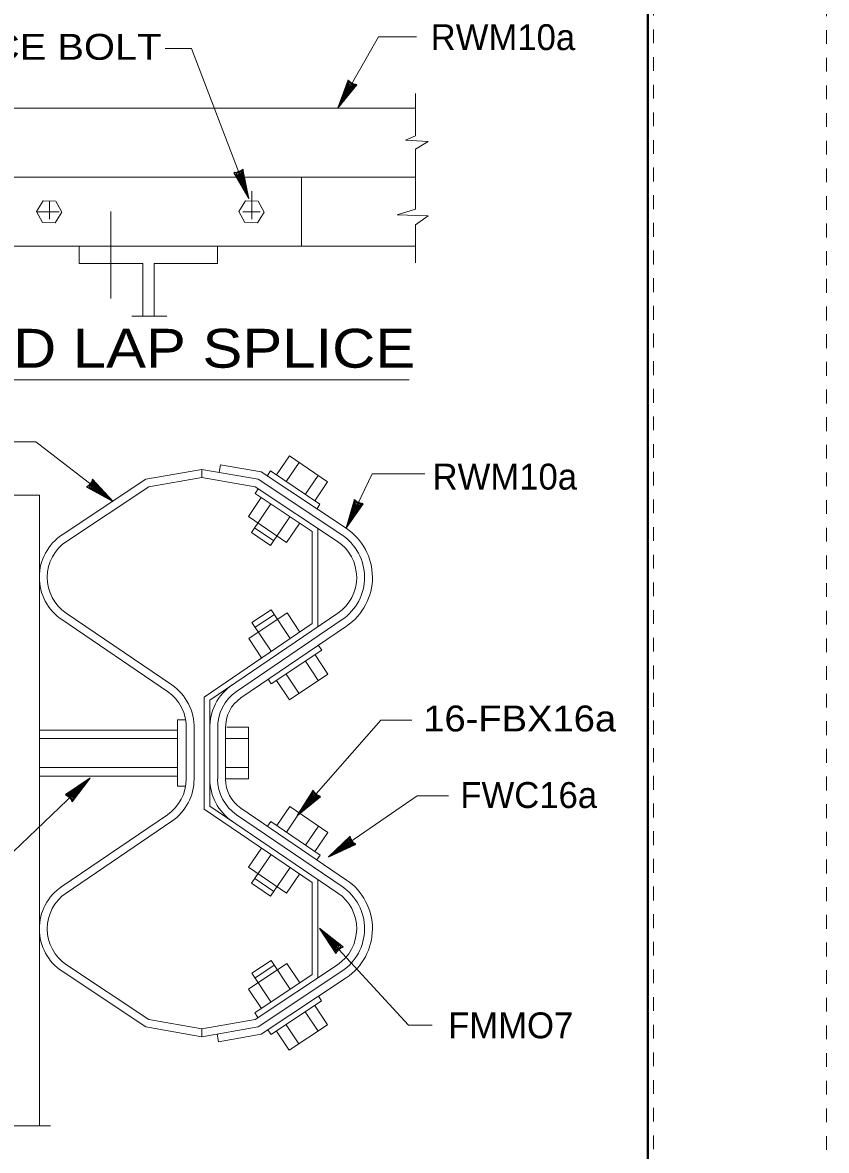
# Model space of a CAD drawing. Extents: x 1370 to 1387, y -905.5 to -882.8.
# Drawn here: x 1381.19 to 1387, y -899.1 to -890.95 of the extents above; entities that cross this region are included whole.
import ezdxf

# ---------------------------------------------------------------- set-up
doc = ezdxf.new("R2010")
doc.units = 0
doc.header["$LTSCALE"] = 0.075
doc.linetypes.add('DOTTED', pattern=[1.5, 0.3, -1.2])
for name, color, linetype, lineweight in [('1', 7, 'Continuous', 13), ('2', 7, 'Continuous', 13), ('3', 7, 'Continuous', 13), ('4', 7, 'Continuous', 13), ('5', 7, 'Continuous', 13), ('6', 7, 'Continuous', 13), ('61', 7, 'DOTTED', 13), ('62', 7, 'DOTTED', 13), ('63', 7, 'Continuous', 40)]:
    doc.layers.add(name, color=color, linetype=linetype, lineweight=lineweight)
doc.layers.add('8', color=7, linetype='Continuous')

msp = doc.modelspace()

# ---------------------------------------------------------------- linework, layer by layer
at = {"layer": '1'}
msp.add_line((1380.90467, -898.92483), (1381.38767, -898.92483), dxfattribs=at)
for points in [[(1384.028, -891.76483), (1383.955, -891.79708), (1384.11842, -891.80508), (1384.028, -891.8615)], [(1384.028, -892.29625), (1383.89475, -892.3365), (1384.11842, -892.3445), (1384.028, -892.40892)]]:
    msp.add_lwpolyline(points, dxfattribs=at)
at = {"layer": '2'}
for p, q in [((1378.53875, -891.56358), (1384.028, -891.56358)), ((1378.53875, -892.06358), (1384.028, -892.06358)), ((1383.20308, -892.56358), (1383.20308, -892.06358)), ((1378.53875, -892.56358), (1384.028, -892.56358)), ((1381.59633, -892.68858), (1381.59633, -892.563)), ((1382.59633, -892.68858), (1382.59633, -892.563)), ((1381.59633, -892.68858), (1382.05467, -892.68858)), ((1382.05467, -893.06908), (1382.05467, -892.68858)), ((1382.138, -893.06908), (1382.138, -892.68858)), ((1382.138, -892.68858), (1382.59633, -892.68858)), ((1382.48342, -894.17783), (1382.07642, -894.24917)), ((1382.48342, -894.17783), (1382.89042, -894.24917)), ((1382.48342, -894.23517), (1382.48342, -894.17783)), ((1382.60775, -894.19967), (1382.6175, -894.14342)), ((1382.6175, -894.14342), (1382.91158, -894.195)), ((1383.18592, -894.12725), (1383.09217, -894.265)), ((1381.47242, -894.65083), (1382.07642, -894.24917)), ((1382.48342, -894.23517), (1382.09842, -894.30283)), ((1382.48342, -894.23517), (1382.86842, -894.30283)), ((1383.49442, -894.65083), (1382.89042, -894.24917)), ((1383.52575, -894.60317), (1382.91158, -894.195)), ((1382.95658, -894.22208), (1382.98008, -894.18758)), ((1383.33683, -894.43025), (1382.98008, -894.18758)), ((1383.32367, -894.221), (1383.23, -894.35867)), ((1381.50375, -894.69817), (1382.09842, -894.30283)), ((1382.86758, -894.35225), (1382.89083, -894.31808)), ((1383.46308, -894.69817), (1382.86842, -894.30283)), ((1383.39258, -894.26783), (1383.29892, -894.40567)), ((1381.30742, -894.36517), (1380.10917, -894.36517)), ((1381.30742, -894.36517), (1381.30742, -898.92483)), ((1382.819, -894.51825), (1382.91275, -894.3805)), ((1382.84108, -894.63408), (1382.98167, -894.42742)), ((1383.2805, -894.62683), (1382.86758, -894.35225)), ((1383.31333, -894.46475), (1383.33683, -894.43025)), ((1383.09467, -894.70575), (1382.819, -894.51825)), ((1382.97883, -894.72783), (1383.11942, -894.52117)), ((1383.09467, -894.70575), (1383.18842, -894.568)), ((1382.97883, -894.72783), (1382.84108, -894.63408)), ((1383.00225, -894.69333), (1382.8645, -894.59958)), ((1383.2805, -895.29233), (1383.2805, -894.62683)), ((1383.32217, -895.31458), (1383.32217, -894.60742)), ((1381.50108, -895.21683), (1382.26508, -895.7365)), ((1383.46575, -895.21683), (1382.54042, -895.84625)), ((1383.09958, -895.21617), (1382.82192, -895.40075)), ((1382.984, -895.19292), (1382.84517, -895.28525)), ((1383.007, -895.22758), (1382.86817, -895.31992)), ((1382.984, -895.19292), (1383.12258, -895.40108)), ((1383.09958, -895.21617), (1383.192, -895.35492)), ((1381.46908, -895.26383), (1382.23308, -895.7835)), ((1383.2805, -895.29233), (1382.49875, -895.82408)), ((1383.49775, -895.26383), (1382.73375, -895.7835)), ((1383.52975, -895.31083), (1382.76575, -895.8305)), ((1382.84517, -895.28525), (1382.98375, -895.49342)), ((1382.82192, -895.40075), (1382.91433, -895.5395)), ((1383.35, -895.48625), (1382.98417, -895.72942)), ((1383.327, -895.45167), (1383.35, -895.48625)), ((1383.32408, -895.70483), (1383.23183, -895.566)), ((1383.39342, -895.65867), (1383.30125, -895.51983)), ((1382.96117, -895.69483), (1382.98417, -895.72942)), ((1383.11583, -895.84333), (1383.02367, -895.7045)), ((1383.18525, -895.79717), (1383.093, -895.65833)), ((1383.39342, -895.65867), (1383.11583, -895.84333)), ((1382.49875, -895.82408), (1382.49875, -896.63483)), ((1382.54042, -895.84625), (1382.54042, -896.61275)), ((1382.30725, -895.9895), (1382.30725, -896.4695)), ((1382.30725, -895.9895), (1382.36733, -895.9895)), ((1382.36975, -896.04183), (1382.36975, -896.41717)), ((1382.42642, -896.04183), (1382.42642, -896.41717)), ((1382.59708, -896.04183), (1382.59708, -896.41717)), ((1382.65408, -896.04183), (1382.65408, -896.41717)), ((1382.66258, -896.042), (1382.82075, -896.042)), ((1382.82075, -896.042), (1382.82075, -896.417)), ((1381.30742, -896.06283), (1382.30725, -896.06283)), ((1382.65408, -896.12533), (1382.82075, -896.12533)), ((1382.65408, -896.33367), (1382.82075, -896.33367)), ((1381.30742, -896.39617), (1382.30725, -896.39617)), ((1382.30725, -896.4695), (1382.36733, -896.4695)), ((1382.65408, -896.417), (1382.82075, -896.417)), ((1383.46575, -897.24217), (1382.54042, -896.61275)), ((1383.52975, -897.14783), (1382.76575, -896.62817)), ((1381.46908, -897.19517), (1382.23308, -896.6755)), ((1383.2805, -897.16658), (1382.49875, -896.63483)), ((1383.49775, -897.19517), (1382.73375, -896.6755)), ((1383.1875, -896.6635), (1383.09375, -896.80125)), ((1381.50108, -897.24217), (1382.26508, -896.7225)), ((1382.95783, -896.75883), (1382.98133, -896.72433)), ((1383.33808, -896.967), (1382.98133, -896.72433)), ((1383.32525, -896.75725), (1383.23158, -896.89492)), ((1383.39417, -896.80408), (1383.3005, -896.94192)), ((1382.82025, -897.055), (1382.914, -896.91725)), ((1382.84233, -897.17083), (1382.98292, -896.96417)), ((1383.31458, -897.0015), (1383.33808, -896.967)), ((1383.09592, -897.2425), (1382.82025, -897.055)), ((1382.98008, -897.26458), (1383.12067, -897.05792)), ((1383.09592, -897.2425), (1383.18967, -897.10475)), ((1382.98008, -897.26458), (1382.84233, -897.17083)), ((1383.0035, -897.23008), (1382.86575, -897.13633)), ((1383.2805, -897.83208), (1383.2805, -897.16658)), ((1383.32217, -897.85383), (1383.32217, -897.14692)), ((1381.50375, -897.76083), (1382.09842, -898.15617)), ((1383.0985, -897.75292), (1382.82083, -897.9375)), ((1382.98292, -897.72967), (1382.84408, -897.822)), ((1383.00592, -897.76433), (1382.86708, -897.85667)), ((1383.46308, -897.76083), (1382.86842, -898.15617)), ((1382.98292, -897.72967), (1383.1215, -897.93783)), ((1383.0985, -897.75292), (1383.19092, -897.89167)), ((1381.47242, -897.80817), (1382.07642, -898.20983)), ((1382.84408, -897.822), (1382.98267, -898.03017)), ((1383.2805, -897.83208), (1382.86517, -898.10825)), ((1383.49442, -897.80817), (1382.89042, -898.20983)), ((1383.52575, -897.8555), (1382.91133, -898.264)), ((1382.82083, -897.9375), (1382.91325, -898.07625)), ((1383.32592, -897.98842), (1383.34892, -898.023)), ((1383.34892, -898.023), (1382.98308, -898.26617)), ((1383.39225, -898.19467), (1383.30008, -898.05583)), ((1382.48342, -898.22383), (1382.09842, -898.15617)), ((1382.48342, -898.22383), (1382.86842, -898.15617)), ((1382.86517, -898.10825), (1382.88825, -898.14292)), ((1383.32292, -898.24083), (1383.23067, -898.102)), ((1382.48342, -898.28117), (1382.07642, -898.20983)), ((1382.48342, -898.28117), (1382.89042, -898.20983)), ((1382.48342, -898.22383), (1382.48342, -898.28117)), ((1382.59342, -898.26183), (1382.60317, -898.318)), ((1382.60317, -898.318), (1382.91133, -898.264)), ((1382.96008, -898.23158), (1382.98308, -898.26617)), ((1383.11467, -898.37933), (1383.0225, -898.2405)), ((1383.18408, -898.33317), (1383.09183, -898.19433)), ((1383.39225, -898.19467), (1383.11467, -898.37933))]:
    msp.add_line(p, q, dxfattribs=at)
for points in [[(1381.4265, -892.2375), (1381.3355, -892.23417), (1381.28717, -892.31142), (1381.32983, -892.39183), (1381.42083, -892.39517), (1381.46917, -892.31792)], [(1382.89017, -892.2375), (1382.79917, -892.23417), (1382.75083, -892.31142), (1382.7935, -892.39183), (1382.8845, -892.39517), (1382.93283, -892.31792)]]:
    msp.add_lwpolyline(points, close=True, dxfattribs=at)
for points in [[(1383.39258, -894.26783), (1383.11692, -894.08033), (1383.02325, -894.21808)], [(1383.39417, -896.80408), (1383.1185, -896.61658), (1383.02483, -896.75433)]]:
    msp.add_lwpolyline(points, dxfattribs=at)
for centre, radius, start, end in [((1381.67675, -894.9585), 0.36934, 123.58967, 235.77917), ((1383.29008, -894.9585), 0.36934, 304.22083, 56.41032), ((1383.29008, -894.9585), 0.42634, 304.22083, 56.41032), ((1381.67675, -894.9585), 0.3125, 123.60534, 235.7843), ((1383.29008, -894.9585), 0.3125, 304.2157, 56.39466), ((1382.05742, -896.04183), 0.3125, 358.1051, 55.7843), ((1382.05742, -896.04183), 0.36917, 358.2925, 55.77917), ((1382.90942, -896.04183), 0.36917, 124.22083, 181.7075), ((1382.90942, -896.04183), 0.3125, 124.2157, 181.8949), ((1382.90942, -896.04183), 0.2555, 124.2157, 181.8949), ((1382.05742, -896.41717), 0.3125, 304.2157, 0), ((1382.05742, -896.41717), 0.36917, 304.22083, 0), ((1382.90942, -896.41717), 0.36917, 180, 235.77917), ((1382.90942, -896.41717), 0.3125, 180, 235.7843), ((1382.90942, -896.41717), 0.2555, 180, 235.7843), ((1381.67675, -897.5005), 0.36934, 124.22083, 236.41033), ((1383.29008, -897.5005), 0.36934, 303.58967, 55.77917), ((1383.29008, -897.5005), 0.42634, 303.58967, 55.77917), ((1381.67675, -897.5005), 0.3125, 124.2157, 236.39466), ((1383.29008, -897.5005), 0.3125, 303.60534, 55.7843)]:
    msp.add_arc(centre, radius, start, end, dxfattribs=at)
at = {"layer": '3'}
msp.add_line((1378.64133, -893.53083), (1383.98292, -893.53083), dxfattribs=at)
at = {"layer": '4'}
for p, q in [((1382.40708, -891.1325), (1382.21775, -891.1325)), ((1382.40708, -891.1325), (1382.82275, -892.21783)), ((1384.028, -891.76483), (1384.028, -891.45892)), ((1384.028, -892.29625), (1384.028, -891.8615)), ((1384.028, -892.68267), (1384.028, -892.40892)), ((1381.97592, -893.06908), (1382.22967, -893.06908)), ((1380.61883, -897.42108), (1381.675, -896.41033)), ((1383.97658, -898.19758), (1383.33433, -897.49917)), ((1384.14775, -898.19758), (1383.97658, -898.19758))]:
    msp.add_line(p, q, dxfattribs=at)
for points in [[(1384.0345, -891.04817), (1383.75917, -891.04817), (1383.46667, -891.56358)], [(1381.00592, -893.97875), (1381.28125, -893.97875), (1381.8385, -894.40733)], [(1384.09442, -894.2105), (1383.71383, -894.2105), (1383.52575, -894.60317)], [(1384.00258, -895.99275), (1383.77633, -895.99275), (1383.17317, -896.68067)], [(1384.2665, -896.53958), (1384.04025, -896.53958), (1383.39933, -896.9805)]]:
    msp.add_lwpolyline(points, dxfattribs=at)
at = {"layer": '4', "lineweight": 25}
for points in [[(1383.60308, -891.39608), (1383.59842, -891.39517), (1383.59383, -891.39425), (1383.58917, -891.39333), (1383.5845, -891.39242), (1383.58058, -891.39025), (1383.57925, -891.3895), (1383.57667, -891.388), (1383.57333, -891.38783), (1383.57067, -891.38633), (1383.56808, -891.38483), (1383.56417, -891.38267), (1383.55967, -891.37833), (1383.55708, -891.37692), (1383.55183, -891.37392), (1383.54817, -891.36833), (1383.545, -891.36483), (1383.54233, -891.36333), (1383.54175, -891.36133), (1383.46667, -891.56358), (1383.60308, -891.39608), (1383.58933, -891.40208), (1383.54292, -891.3775), (1383.48592, -891.52967), (1383.58933, -891.40208), (1383.57708, -891.4055), (1383.54692, -891.39183), (1383.50442, -891.49708), (1383.57708, -891.4055), (1383.56608, -891.40958), (1383.54692, -891.40392), (1383.52292, -891.46442), (1383.56608, -891.40958), (1383.55592, -891.41242), (1383.54792, -891.41133), (1383.53925, -891.43575), (1383.55592, -891.41242)], [(1382.78017, -892.00608), (1382.7765, -892.00908), (1382.77283, -892.01208), (1382.76917, -892.01508), (1382.7655, -892.01808), (1382.76133, -892.01967), (1382.75992, -892.02025), (1382.75708, -892.02133), (1382.75483, -892.02375), (1382.75208, -892.02483), (1382.74925, -892.02592), (1382.74508, -892.0275), (1382.73892, -892.02825), (1382.73608, -892.02933), (1382.7305, -892.0315), (1382.72383, -892.03083), (1382.71908, -892.03108), (1382.71625, -892.03217), (1382.71433, -892.03125), (1382.82275, -892.21783), (1382.78017, -892.00608), (1382.77608, -892.0205), (1382.72758, -892.04067), (1382.80883, -892.18142), (1382.77608, -892.0205), (1382.77092, -892.03208), (1382.74117, -892.04667), (1382.79542, -892.14642), (1382.77092, -892.03208), (1382.76708, -892.04317), (1382.7505, -892.05433), (1382.782, -892.11133), (1382.76708, -892.04317), (1382.76275, -892.05283), (1382.75683, -892.05833), (1382.77017, -892.08058), (1382.76275, -892.05283)], [(1381.69158, -894.24892), (1381.69008, -894.25342), (1381.6885, -894.25792), (1381.68692, -894.26242), (1381.68542, -894.26683), (1381.68267, -894.27042), (1381.68175, -894.27158), (1381.67992, -894.274), (1381.67925, -894.27733), (1381.67742, -894.27967), (1381.67558, -894.28208), (1381.67283, -894.28558), (1381.668, -894.2895), (1381.66617, -894.29183), (1381.6625, -894.29658), (1381.6565, -894.2995), (1381.65258, -894.30217), (1381.65075, -894.30458), (1381.64867, -894.30483), (1381.8385, -894.40733), (1381.69158, -894.24892), (1381.69567, -894.26342), (1381.66483, -894.30592), (1381.80758, -894.38358), (1381.69567, -894.26342), (1381.69725, -894.276), (1381.6795, -894.304), (1381.77783, -894.36067), (1381.69725, -894.276), (1381.69983, -894.28742), (1381.6915, -894.30567), (1381.74817, -894.33783), (1381.69983, -894.28742), (1381.70125, -894.298), (1381.699, -894.30575), (1381.722, -894.31775), (1381.70125, -894.298)], [(1383.65025, -894.42658), (1383.6455, -894.426), (1383.64083, -894.42542), (1383.63608, -894.42483), (1383.63142, -894.42425), (1383.62733, -894.42233), (1383.626, -894.42167), (1383.62325, -894.42033), (1383.61992, -894.42042), (1383.61725, -894.41908), (1383.6145, -894.41783), (1383.6105, -894.41592), (1383.60567, -894.41192), (1383.603, -894.41067), (1383.59758, -894.40808), (1383.5935, -894.40275), (1383.59008, -894.39942), (1383.58733, -894.39817), (1383.58667, -894.39617), (1383.52575, -894.60317), (1383.65025, -894.42658), (1383.63692, -894.43358), (1383.58892, -894.41225), (1383.54258, -894.568), (1383.63692, -894.43358), (1383.62492, -894.43775), (1383.59383, -894.42625), (1383.55883, -894.53417), (1383.62492, -894.43775), (1383.61425, -894.44267), (1383.59475, -894.43825), (1383.575, -894.50033), (1383.61425, -894.44267), (1383.60425, -894.44617), (1383.59617, -894.44567), (1383.58925, -894.47058), (1383.60425, -894.44617)], [(1381.49625, -896.53158), (1381.50042, -896.53383), (1381.50458, -896.536), (1381.50883, -896.53825), (1381.513, -896.54042), (1381.51608, -896.54367), (1381.51717, -896.54475), (1381.51925, -896.54692), (1381.52242, -896.54808), (1381.52442, -896.55025), (1381.5265, -896.55242), (1381.52967, -896.55567), (1381.53275, -896.561), (1381.53475, -896.56317), (1381.53892, -896.56758), (1381.54092, -896.57392), (1381.54292, -896.57825), (1381.545, -896.58042), (1381.545, -896.5825), (1381.675, -896.41033), (1381.49625, -896.53158), (1381.51108, -896.52983), (1381.5485, -896.56667), (1381.64683, -896.43733), (1381.51108, -896.52983), (1381.52383, -896.53008), (1381.54883, -896.55183), (1381.61975, -896.46325), (1381.52383, -896.53008), (1381.5355, -896.52925), (1381.55225, -896.54025), (1381.59267, -896.48917), (1381.5355, -896.52925), (1381.54617, -896.5295), (1381.5535, -896.53283), (1381.56883, -896.512), (1381.54617, -896.5295)], [(1383.34067, -896.54425), (1383.33625, -896.54242), (1383.33192, -896.54058), (1383.32758, -896.53875), (1383.32317, -896.53692), (1383.31975, -896.53392), (1383.31867, -896.53292), (1383.31642, -896.53092), (1383.31317, -896.53008), (1383.31092, -896.52817), (1383.30867, -896.52617), (1383.30525, -896.52317), (1383.30175, -896.51808), (1383.2995, -896.51608), (1383.295, -896.51217), (1383.29242, -896.50592), (1383.29008, -896.50183), (1383.28775, -896.49992), (1383.28767, -896.49775), (1383.17317, -896.68067), (1383.34067, -896.54425), (1383.326, -896.54733), (1383.2855, -896.51383), (1383.19892, -896.65133), (1383.326, -896.54733), (1383.31325, -896.54817), (1383.2865, -896.52867), (1383.22358, -896.62317), (1383.31325, -896.54817), (1383.30175, -896.55), (1383.28408, -896.5405), (1383.24833, -896.59492), (1383.30175, -896.55), (1383.29108, -896.55067), (1383.2835, -896.548), (1383.27008, -896.57017), (1383.29108, -896.55067)], [(1383.59525, -896.88942), (1383.59142, -896.88658), (1383.58767, -896.88375), (1383.58383, -896.88083), (1383.58008, -896.878), (1383.5775, -896.87433), (1383.57667, -896.87308), (1383.575, -896.87058), (1383.572, -896.869), (1383.57033, -896.8665), (1383.56867, -896.864), (1383.56608, -896.86033), (1383.56392, -896.8545), (1383.56225, -896.85208), (1383.55883, -896.84708), (1383.55792, -896.8405), (1383.55658, -896.83592), (1383.55492, -896.83342), (1383.55525, -896.83133), (1383.39933, -896.9805), (1383.59525, -896.88942), (1383.58025, -896.88883), (1383.54925, -896.84642), (1383.4315, -896.95842), (1383.58025, -896.88883), (1383.56775, -896.8865), (1383.54658, -896.861), (1383.46233, -896.93717), (1383.56775, -896.8865), (1383.55608, -896.88542), (1383.54133, -896.87192), (1383.49325, -896.91592), (1383.55608, -896.88542), (1383.54558, -896.8835), (1383.53892, -896.879), (1383.52042, -896.89717), (1383.54558, -896.8835)], [(1383.452, -897.68033), (1383.45433, -897.67617), (1383.45658, -897.672), (1383.45892, -897.66783), (1383.46117, -897.66375), (1383.4645, -897.66067), (1383.46558, -897.65967), (1383.46783, -897.65767), (1383.469, -897.6545), (1383.47125, -897.6525), (1383.47342, -897.65042), (1383.47675, -897.64742), (1383.48217, -897.64442), (1383.48442, -897.64242), (1383.48883, -897.63833), (1383.49525, -897.6365), (1383.49958, -897.63458), (1383.50175, -897.6325), (1383.50392, -897.63258), (1383.33433, -897.49917), (1383.452, -897.68033), (1383.4505, -897.66542), (1383.48817, -897.62875), (1383.36075, -897.52783), (1383.4505, -897.66542), (1383.45108, -897.65267), (1383.47333, -897.62817), (1383.38608, -897.5555), (1383.45108, -897.65267), (1383.4505, -897.641), (1383.46175, -897.6245), (1383.4115, -897.58308), (1383.4505, -897.641), (1383.45092, -897.63042), (1383.45442, -897.62308), (1383.43383, -897.60733), (1383.45092, -897.63042)]]:
    msp.add_lwpolyline(points, dxfattribs=at)
at = {"layer": '5'}
for p, q in [((1381.30742, -896.12533), (1382.30725, -896.12533)), ((1381.30742, -896.33367), (1382.30725, -896.33367))]:
    msp.add_line(p, q, dxfattribs=at)
at = {"layer": '6'}
for p, q in [((1382.84467, -892.36867), (1382.84467, -892.16408)), ((1381.38108, -892.36867), (1381.38108, -892.23983)), ((1381.29475, -892.31358), (1381.44958, -892.31358)), ((1381.8255, -892.94208), (1381.8255, -892.31108)), ((1382.77992, -892.31358), (1382.90467, -892.31358))]:
    msp.add_line(p, q, dxfattribs=at)
at = {"layer": '61'}
msp.add_line((1385.75, -883.995), (1385.75, -904.63), dxfattribs=at)
at = {"layer": '62'}
msp.add_line((1387, -905.5), (1387, -883.5), dxfattribs=at)
at = {"layer": '63'}
msp.add_line((1385.70833, -884.5), (1385.70833, -904.5), dxfattribs=at)

# ---------------------------------------------------------------- texts
at = {"layer": '3', "width": 1.15}
msp.add_text('STAGGERED LAP SPLICE', height=0.2812, dxfattribs=at).set_placement((1378.71442, -893.442))
at = {"layer": '8'}
for s, p in [('RWM10a', (1384.13783, -891.14483)), ('RWM10a', (1384.15158, -894.32375)), ('FWC16a', (1384.35217, -896.62692)), ('FMMO7', (1384.26375, -898.29292))]:
    msp.add_text(s, height=0.1875, dxfattribs=at).set_placement(p)
for s, width, p in [('SPLICE BOLT', 1.15, (1380.332, -891.21475)), ('16-FBX16a', 1.1, (1384.08392, -896.07317))]:
    msp.add_text(s, height=0.1875, dxfattribs=dict(at, width=width)).set_placement(p)

doc.saveas('drawing.dxf')
